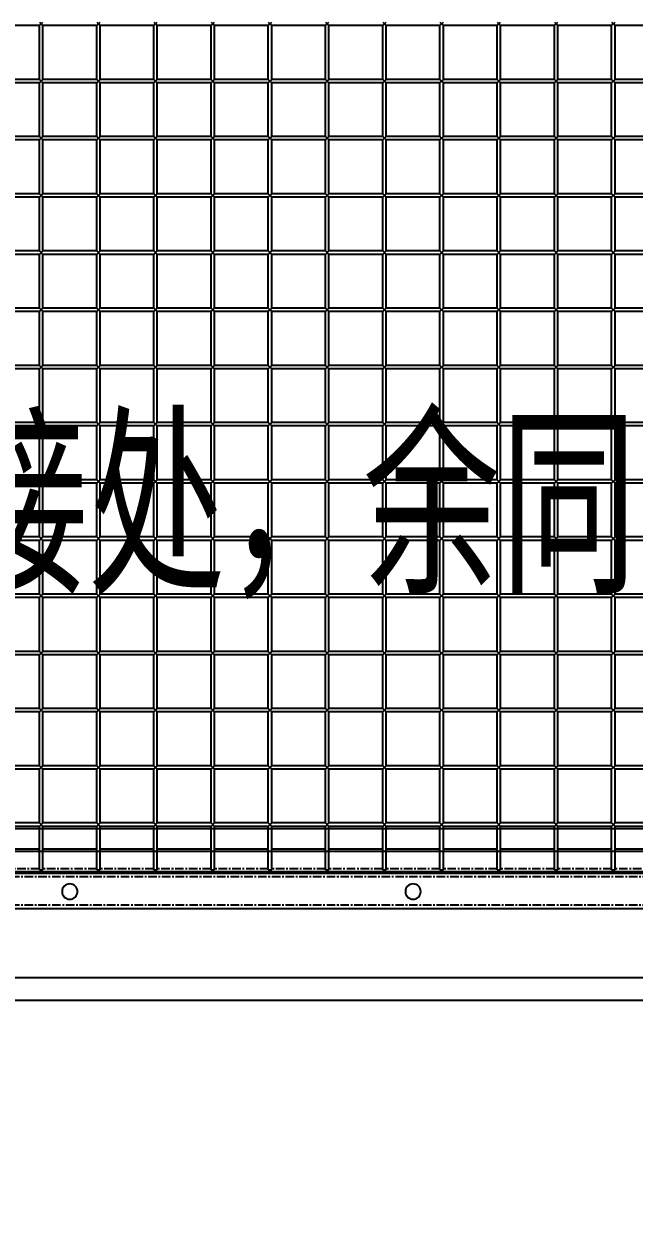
# Model space of a CAD drawing. Header units: millimetres. Extents: x -198529 to 244266, y -64 to 158464.
# Drawn here: x -171499 to -170966, y 106631 to 107674 of the extents above; entities that cross this region are included whole.
import ezdxf
from ezdxf.enums import TextEntityAlignment as Align

# ---------------------------------------------------------------- set-up
doc = ezdxf.new("R2010")
doc.units = ezdxf.units.MM
doc.linetypes.add('CENTER', pattern=[12, 7.5, -1.5, 1.5, -1.5])
for name, color, linetype in [('0-DCC', 30, 'Continuous'), ('0-DCC-STRUC', 180, 'Continuous'), ('0-DCC-STRUC-T', 4, 'Continuous'), ('COIL-BANK', 8, 'Continuous')]:
    doc.layers.add(name, color=color, linetype=linetype)
doc.styles.add('DIM_FONT', font='SIMPLEX', dxfattribs={"width": 0.7, "bigfont": 'GBCBIG'})
doc.styles.add('EDRI-COM', font='tssdeng.shx', dxfattribs={"width": 0.8, "bigfont": 'hztxt.shx'})
doc.dimstyles.new('DIM-1', dxfattribs={"dimtxt": 150, "dimasz": 100, "dimexe": 100, "dimexo": 100, "dimgap": 100, "dimtad": 1, "dimdec": 0, "dimzin": 12, "dimdsep": 46, "dimtxsty": 'DIM_FONT', "dimblk": 'ARCHTICK', "dimcen": 2.5, "dimclrd": 256, "dimclre": 256, "dimclrt": 256, "dimadec": 0, "dimazin": 3, "dimtfac": 1, "dimtdec": 0, "dimtix": 1, "dimtmove": 2, "dimatfit": 3, "dimfxl": 1, "dimlwd": -1, "dimlwe": -1, "dimarcsym": 0})

# ---------------------------------------------------------------- blocks, each defined once
blk = doc.blocks.new('_ArchTick')
at = {"color": 0, "linetype": 'ByBlock', "const_width": 0.4}
blk.add_lwpolyline([(-0.5, -0.5), (0.5, 0.5)], dxfattribs=at)
blk = doc.blocks.new('*D205')
at = {"layer": '0-DCC-STRUC-T', "transparency": 16777216}
for p, q in [((-173645.8, 106720), (-173645.8, 104829)), ((-166445.8, 106720), (-166445.8, 104829)), ((-173645.8, 104929), (-166445.8, 104929))]:
    blk.add_line(p, q, dxfattribs=at)
at = {"layer": 'Defpoints', "color": 0, "transparency": 16777216}
for p in [(-173645.8, 106820), (-166445.8, 106820), (-166445.8, 104929)]:
    blk.add_point(p, dxfattribs=at)
at = {"layer": '0-DCC-STRUC-T', "transparency": 16777216, "xscale": 100, "yscale": 100, "zscale": 100, "rotation": 180}
blk.add_blockref('_ArchTick', (-173645.8, 104929), dxfattribs=at)
at = {"layer": '0-DCC-STRUC-T', "transparency": 16777216, "xscale": 100, "yscale": 100, "zscale": 100}
blk.add_blockref('_ArchTick', (-166445.8, 104929), dxfattribs=at)
at = {"layer": '0-DCC-STRUC-T', "transparency": 16777216, "insert": (-170045.8, 105104), "char_height": 150, "attachment_point": 5, "style": 'DIM_FONT'}
blk.add_mtext('7200', dxfattribs=at)
blk = doc.blocks.new('*D222')
at = {"layer": '0-DCC-STRUC-T', "transparency": 16777216}
for p, q in [((-173645.8, 106720), (-173645.8, 105389)), ((-170045.5, 106720), (-170045.5, 105389)), ((-170045.5, 105489), (-173645.8, 105489))]:
    blk.add_line(p, q, dxfattribs=at)
at = {"layer": 'Defpoints', "color": 0, "transparency": 16777216}
for p in [(-173645.8, 106820), (-170045.5, 106820), (-173645.8, 105489)]:
    blk.add_point(p, dxfattribs=at)
at = {"layer": '0-DCC-STRUC-T', "transparency": 16777216, "xscale": 100, "yscale": 100, "zscale": 100, "rotation": 180}
blk.add_blockref('_ArchTick', (-173645.8, 105489), dxfattribs=at)
at = {"layer": '0-DCC-STRUC-T', "transparency": 16777216, "xscale": 100, "yscale": 100, "zscale": 100}
blk.add_blockref('_ArchTick', (-170045.5, 105489), dxfattribs=at)
at = {"layer": '0-DCC-STRUC-T', "transparency": 16777216, "insert": (-171845.7, 105664), "char_height": 150, "attachment_point": 5, "style": 'DIM_FONT'}
blk.add_mtext('3600', dxfattribs=at)
blk = doc.blocks.new('DCC2850x1800(右)')
at = {"color": 0, "linetype": 'Continuous'}
for p, q in [((63792.5, -73703.5), (63789.5, -73706.5)), ((63792.5, -73706.5), (63789.5, -73703.5)), ((63842.5, -73703.5), (63839.5, -73706.5)), ((63842.5, -73706.5), (63839.5, -73703.5)), ((63892.5, -73703.5), (63889.5, -73706.5)), ((63892.5, -73706.5), (63889.5, -73703.5)), ((63942.5, -73703.5), (63939.5, -73706.5)), ((63942.5, -73706.5), (63939.5, -73703.5)), ((63992.5, -73703.5), (63989.5, -73706.5)), ((63992.5, -73706.5), (63989.5, -73703.5)), ((64042.5, -73703.5), (64039.5, -73706.5)), ((64042.5, -73706.5), (64039.5, -73703.5)), ((64092.5, -73703.5), (64089.5, -73706.5)), ((64092.5, -73706.5), (64089.5, -73703.5)), ((64142.5, -73703.5), (64139.5, -73706.5)), ((64142.5, -73706.5), (64139.5, -73703.5)), ((64192.5, -73703.5), (64189.5, -73706.5)), ((64192.5, -73706.5), (64189.5, -73703.5)), ((64242.5, -73703.5), (64239.5, -73706.5)), ((64242.5, -73706.5), (64239.5, -73703.5)), ((64292.5, -73703.5), (64289.5, -73706.5)), ((64292.5, -73706.5), (64289.5, -73703.5)), ((63742.5, -73706.5), (63789.5, -73706.5)), ((63789.5, -73753.5), (63789.5, -73706.5)), ((63792.5, -73706.5), (63839.5, -73706.5)), ((63792.5, -73753.5), (63792.5, -73706.5)), ((63839.5, -73753.5), (63839.5, -73706.5)), ((63842.5, -73706.5), (63889.5, -73706.5)), ((63842.5, -73753.5), (63842.5, -73706.5)), ((63889.5, -73753.5), (63889.5, -73706.5)), ((63892.5, -73706.5), (63939.5, -73706.5)), ((63892.5, -73753.5), (63892.5, -73706.5)), ((63939.5, -73753.5), (63939.5, -73706.5)), ((63942.5, -73706.5), (63989.5, -73706.5)), ((63942.5, -73753.5), (63942.5, -73706.5)), ((63989.5, -73753.5), (63989.5, -73706.5)), ((63992.5, -73706.5), (64039.5, -73706.5)), ((63992.5, -73753.5), (63992.5, -73706.5)), ((64039.5, -73753.5), (64039.5, -73706.5)), ((64042.5, -73706.5), (64089.5, -73706.5)), ((64042.5, -73753.5), (64042.5, -73706.5)), ((64089.5, -73753.5), (64089.5, -73706.5)), ((64092.5, -73706.5), (64139.5, -73706.5)), ((64092.5, -73753.5), (64092.5, -73706.5)), ((64139.5, -73753.5), (64139.5, -73706.5)), ((64142.5, -73706.5), (64189.5, -73706.5)), ((64142.5, -73753.5), (64142.5, -73706.5)), ((64189.5, -73753.5), (64189.5, -73706.5)), ((64192.5, -73706.5), (64239.5, -73706.5)), ((64192.5, -73753.5), (64192.5, -73706.5)), ((64239.5, -73753.5), (64239.5, -73706.5)), ((64242.5, -73706.5), (64289.5, -73706.5)), ((64242.5, -73753.5), (64242.5, -73706.5)), ((64289.5, -73753.5), (64289.5, -73706.5)), ((64292.5, -73753.5), (64292.5, -73706.5)), ((64292.5, -73706.5), (64339.5, -73706.5)), ((63742.5, -73753.5), (63789.5, -73753.5)), ((63742.5, -73756.5), (63789.5, -73756.5)), ((63792.5, -73753.5), (63789.5, -73756.5)), ((63792.5, -73756.5), (63789.5, -73753.5)), ((63789.5, -73803.5), (63789.5, -73756.5)), ((63792.5, -73753.5), (63839.5, -73753.5)), ((63792.5, -73756.5), (63839.5, -73756.5)), ((63792.5, -73803.5), (63792.5, -73756.5)), ((63842.5, -73753.5), (63839.5, -73756.5)), ((63842.5, -73756.5), (63839.5, -73753.5)), ((63839.5, -73803.5), (63839.5, -73756.5)), ((63842.5, -73753.5), (63889.5, -73753.5)), ((63842.5, -73756.5), (63889.5, -73756.5)), ((63842.5, -73803.5), (63842.5, -73756.5)), ((63892.5, -73753.5), (63889.5, -73756.5)), ((63892.5, -73756.5), (63889.5, -73753.5)), ((63889.5, -73803.5), (63889.5, -73756.5)), ((63892.5, -73753.5), (63939.5, -73753.5)), ((63892.5, -73756.5), (63939.5, -73756.5)), ((63892.5, -73803.5), (63892.5, -73756.5)), ((63942.5, -73753.5), (63939.5, -73756.5)), ((63942.5, -73756.5), (63939.5, -73753.5)), ((63939.5, -73803.5), (63939.5, -73756.5)), ((63942.5, -73753.5), (63989.5, -73753.5)), ((63942.5, -73756.5), (63989.5, -73756.5)), ((63942.5, -73803.5), (63942.5, -73756.5)), ((63992.5, -73753.5), (63989.5, -73756.5)), ((63992.5, -73756.5), (63989.5, -73753.5)), ((63989.5, -73803.5), (63989.5, -73756.5)), ((63992.5, -73753.5), (64039.5, -73753.5)), ((63992.5, -73756.5), (64039.5, -73756.5)), ((63992.5, -73803.5), (63992.5, -73756.5)), ((64042.5, -73753.5), (64039.5, -73756.5)), ((64042.5, -73756.5), (64039.5, -73753.5)), ((64039.5, -73803.5), (64039.5, -73756.5)), ((64042.5, -73753.5), (64089.5, -73753.5)), ((64042.5, -73756.5), (64089.5, -73756.5)), ((64042.5, -73803.5), (64042.5, -73756.5)), ((64092.5, -73753.5), (64089.5, -73756.5)), ((64092.5, -73756.5), (64089.5, -73753.5)), ((64089.5, -73803.5), (64089.5, -73756.5)), ((64092.5, -73753.5), (64139.5, -73753.5)), ((64092.5, -73756.5), (64139.5, -73756.5)), ((64092.5, -73803.5), (64092.5, -73756.5)), ((64142.5, -73753.5), (64139.5, -73756.5)), ((64142.5, -73756.5), (64139.5, -73753.5)), ((64139.5, -73803.5), (64139.5, -73756.5)), ((64142.5, -73753.5), (64189.5, -73753.5)), ((64142.5, -73756.5), (64189.5, -73756.5)), ((64142.5, -73803.5), (64142.5, -73756.5)), ((64192.5, -73753.5), (64189.5, -73756.5)), ((64192.5, -73756.5), (64189.5, -73753.5)), ((64189.5, -73803.5), (64189.5, -73756.5)), ((64192.5, -73753.5), (64239.5, -73753.5)), ((64192.5, -73756.5), (64239.5, -73756.5)), ((64192.5, -73803.5), (64192.5, -73756.5)), ((64242.5, -73753.5), (64239.5, -73756.5)), ((64242.5, -73756.5), (64239.5, -73753.5)), ((64239.5, -73803.5), (64239.5, -73756.5)), ((64242.5, -73753.5), (64289.5, -73753.5)), ((64242.5, -73756.5), (64289.5, -73756.5)), ((64242.5, -73803.5), (64242.5, -73756.5)), ((64292.5, -73753.5), (64289.5, -73756.5)), ((64292.5, -73756.5), (64289.5, -73753.5)), ((64289.5, -73803.5), (64289.5, -73756.5)), ((64292.5, -73753.5), (64339.5, -73753.5)), ((64292.5, -73756.5), (64339.5, -73756.5)), ((64292.5, -73803.5), (64292.5, -73756.5)), ((63742.5, -73803.5), (63789.5, -73803.5)), ((63742.5, -73806.5), (63789.5, -73806.5)), ((63792.5, -73803.5), (63789.5, -73806.5)), ((63792.5, -73806.5), (63789.5, -73803.5)), ((63789.5, -73853.5), (63789.5, -73806.5)), ((63792.5, -73803.5), (63839.5, -73803.5)), ((63792.5, -73806.5), (63839.5, -73806.5)), ((63792.5, -73853.5), (63792.5, -73806.5)), ((63842.5, -73803.5), (63839.5, -73806.5)), ((63842.5, -73806.5), (63839.5, -73803.5)), ((63839.5, -73853.5), (63839.5, -73806.5)), ((63842.5, -73803.5), (63889.5, -73803.5)), ((63842.5, -73806.5), (63889.5, -73806.5)), ((63842.5, -73853.5), (63842.5, -73806.5)), ((63892.5, -73803.5), (63889.5, -73806.5)), ((63892.5, -73806.5), (63889.5, -73803.5)), ((63889.5, -73853.5), (63889.5, -73806.5)), ((63892.5, -73803.5), (63939.5, -73803.5)), ((63892.5, -73806.5), (63939.5, -73806.5)), ((63892.5, -73853.5), (63892.5, -73806.5)), ((63942.5, -73803.5), (63939.5, -73806.5)), ((63942.5, -73806.5), (63939.5, -73803.5)), ((63939.5, -73853.5), (63939.5, -73806.5)), ((63942.5, -73803.5), (63989.5, -73803.5)), ((63942.5, -73806.5), (63989.5, -73806.5)), ((63942.5, -73853.5), (63942.5, -73806.5)), ((63992.5, -73803.5), (63989.5, -73806.5)), ((63992.5, -73806.5), (63989.5, -73803.5)), ((63989.5, -73853.5), (63989.5, -73806.5)), ((63992.5, -73803.5), (64039.5, -73803.5)), ((63992.5, -73806.5), (64039.5, -73806.5)), ((63992.5, -73853.5), (63992.5, -73806.5)), ((64042.5, -73803.5), (64039.5, -73806.5)), ((64042.5, -73806.5), (64039.5, -73803.5)), ((64039.5, -73853.5), (64039.5, -73806.5)), ((64042.5, -73803.5), (64089.5, -73803.5)), ((64042.5, -73806.5), (64089.5, -73806.5)), ((64042.5, -73853.5), (64042.5, -73806.5)), ((64092.5, -73803.5), (64089.5, -73806.5)), ((64092.5, -73806.5), (64089.5, -73803.5)), ((64089.5, -73853.5), (64089.5, -73806.5)), ((64092.5, -73803.5), (64139.5, -73803.5)), ((64092.5, -73806.5), (64139.5, -73806.5)), ((64092.5, -73853.5), (64092.5, -73806.5)), ((64142.5, -73803.5), (64139.5, -73806.5)), ((64142.5, -73806.5), (64139.5, -73803.5)), ((64139.5, -73853.5), (64139.5, -73806.5)), ((64142.5, -73803.5), (64189.5, -73803.5)), ((64142.5, -73806.5), (64189.5, -73806.5)), ((64142.5, -73853.5), (64142.5, -73806.5)), ((64192.5, -73803.5), (64189.5, -73806.5)), ((64192.5, -73806.5), (64189.5, -73803.5)), ((64189.5, -73853.5), (64189.5, -73806.5)), ((64192.5, -73803.5), (64239.5, -73803.5)), ((64192.5, -73806.5), (64239.5, -73806.5)), ((64192.5, -73853.5), (64192.5, -73806.5)), ((64242.5, -73803.5), (64239.5, -73806.5)), ((64242.5, -73806.5), (64239.5, -73803.5)), ((64239.5, -73853.5), (64239.5, -73806.5)), ((64242.5, -73803.5), (64289.5, -73803.5)), ((64242.5, -73806.5), (64289.5, -73806.5)), ((64242.5, -73853.5), (64242.5, -73806.5)), ((64292.5, -73803.5), (64289.5, -73806.5)), ((64292.5, -73806.5), (64289.5, -73803.5)), ((64289.5, -73853.5), (64289.5, -73806.5)), ((64292.5, -73803.5), (64339.5, -73803.5)), ((64292.5, -73806.5), (64339.5, -73806.5)), ((64292.5, -73853.5), (64292.5, -73806.5)), ((63742.5, -73853.5), (63789.5, -73853.5)), ((63742.5, -73856.5), (63789.5, -73856.5)), ((63792.5, -73853.5), (63789.5, -73856.5)), ((63792.5, -73856.5), (63789.5, -73853.5)), ((63789.5, -73903.5), (63789.5, -73856.5)), ((63792.5, -73853.5), (63839.5, -73853.5)), ((63792.5, -73856.5), (63839.5, -73856.5)), ((63792.5, -73903.5), (63792.5, -73856.5)), ((63842.5, -73853.5), (63839.5, -73856.5)), ((63842.5, -73856.5), (63839.5, -73853.5)), ((63839.5, -73903.5), (63839.5, -73856.5)), ((63842.5, -73853.5), (63889.5, -73853.5)), ((63842.5, -73856.5), (63889.5, -73856.5)), ((63842.5, -73903.5), (63842.5, -73856.5)), ((63892.5, -73853.5), (63889.5, -73856.5)), ((63892.5, -73856.5), (63889.5, -73853.5)), ((63889.5, -73903.5), (63889.5, -73856.5)), ((63892.5, -73853.5), (63939.5, -73853.5)), ((63892.5, -73856.5), (63939.5, -73856.5)), ((63892.5, -73903.5), (63892.5, -73856.5)), ((63942.5, -73853.5), (63939.5, -73856.5)), ((63942.5, -73856.5), (63939.5, -73853.5)), ((63939.5, -73903.5), (63939.5, -73856.5)), ((63942.5, -73853.5), (63989.5, -73853.5)), ((63942.5, -73856.5), (63989.5, -73856.5)), ((63942.5, -73903.5), (63942.5, -73856.5)), ((63992.5, -73853.5), (63989.5, -73856.5)), ((63992.5, -73856.5), (63989.5, -73853.5)), ((63989.5, -73903.5), (63989.5, -73856.5)), ((63992.5, -73853.5), (64039.5, -73853.5)), ((63992.5, -73856.5), (64039.5, -73856.5)), ((63992.5, -73903.5), (63992.5, -73856.5)), ((64042.5, -73853.5), (64039.5, -73856.5)), ((64042.5, -73856.5), (64039.5, -73853.5)), ((64039.5, -73903.5), (64039.5, -73856.5)), ((64042.5, -73853.5), (64089.5, -73853.5)), ((64042.5, -73856.5), (64089.5, -73856.5)), ((64042.5, -73903.5), (64042.5, -73856.5)), ((64092.5, -73853.5), (64089.5, -73856.5)), ((64092.5, -73856.5), (64089.5, -73853.5)), ((64089.5, -73903.5), (64089.5, -73856.5)), ((64092.5, -73853.5), (64139.5, -73853.5)), ((64092.5, -73856.5), (64139.5, -73856.5)), ((64092.5, -73903.5), (64092.5, -73856.5)), ((64142.5, -73853.5), (64139.5, -73856.5)), ((64142.5, -73856.5), (64139.5, -73853.5)), ((64139.5, -73903.5), (64139.5, -73856.5)), ((64142.5, -73853.5), (64189.5, -73853.5)), ((64142.5, -73856.5), (64189.5, -73856.5)), ((64142.5, -73903.5), (64142.5, -73856.5)), ((64192.5, -73853.5), (64189.5, -73856.5)), ((64192.5, -73856.5), (64189.5, -73853.5)), ((64189.5, -73903.5), (64189.5, -73856.5)), ((64192.5, -73853.5), (64239.5, -73853.5)), ((64192.5, -73856.5), (64239.5, -73856.5)), ((64192.5, -73903.5), (64192.5, -73856.5)), ((64242.5, -73853.5), (64239.5, -73856.5)), ((64242.5, -73856.5), (64239.5, -73853.5)), ((64239.5, -73903.5), (64239.5, -73856.5)), ((64242.5, -73853.5), (64289.5, -73853.5)), ((64242.5, -73856.5), (64289.5, -73856.5)), ((64242.5, -73903.5), (64242.5, -73856.5)), ((64292.5, -73853.5), (64289.5, -73856.5)), ((64292.5, -73856.5), (64289.5, -73853.5)), ((64289.5, -73903.5), (64289.5, -73856.5)), ((64292.5, -73853.5), (64339.5, -73853.5)), ((64292.5, -73856.5), (64339.5, -73856.5)), ((64292.5, -73903.5), (64292.5, -73856.5)), ((63742.5, -73903.5), (63789.5, -73903.5)), ((63792.5, -73903.5), (63789.5, -73906.5)), ((63792.5, -73906.5), (63789.5, -73903.5)), ((63792.5, -73903.5), (63839.5, -73903.5)), ((63842.5, -73903.5), (63839.5, -73906.5)), ((63842.5, -73906.5), (63839.5, -73903.5)), ((63842.5, -73903.5), (63889.5, -73903.5)), ((63892.5, -73903.5), (63889.5, -73906.5)), ((63892.5, -73906.5), (63889.5, -73903.5)), ((63892.5, -73903.5), (63939.5, -73903.5)), ((63942.5, -73903.5), (63939.5, -73906.5)), ((63942.5, -73906.5), (63939.5, -73903.5)), ((63942.5, -73903.5), (63989.5, -73903.5)), ((63992.5, -73903.5), (63989.5, -73906.5)), ((63992.5, -73906.5), (63989.5, -73903.5)), ((63992.5, -73903.5), (64039.5, -73903.5)), ((64042.5, -73903.5), (64039.5, -73906.5)), ((64042.5, -73906.5), (64039.5, -73903.5)), ((64042.5, -73903.5), (64089.5, -73903.5)), ((64092.5, -73903.5), (64089.5, -73906.5)), ((64092.5, -73906.5), (64089.5, -73903.5)), ((64092.5, -73903.5), (64139.5, -73903.5)), ((64142.5, -73903.5), (64139.5, -73906.5)), ((64142.5, -73906.5), (64139.5, -73903.5)), ((64142.5, -73903.5), (64189.5, -73903.5)), ((64192.5, -73903.5), (64189.5, -73906.5)), ((64192.5, -73906.5), (64189.5, -73903.5)), ((64192.5, -73903.5), (64239.5, -73903.5)), ((64242.5, -73903.5), (64239.5, -73906.5)), ((64242.5, -73906.5), (64239.5, -73903.5)), ((64242.5, -73903.5), (64289.5, -73903.5)), ((64292.5, -73903.5), (64289.5, -73906.5)), ((64292.5, -73906.5), (64289.5, -73903.5)), ((64292.5, -73903.5), (64339.5, -73903.5)), ((63742.5, -73906.5), (63789.5, -73906.5)), ((63789.5, -73953.5), (63789.5, -73906.5)), ((63792.5, -73906.5), (63839.5, -73906.5)), ((63792.5, -73953.5), (63792.5, -73906.5)), ((63839.5, -73953.5), (63839.5, -73906.5)), ((63842.5, -73906.5), (63889.5, -73906.5)), ((63842.5, -73953.5), (63842.5, -73906.5)), ((63889.5, -73953.5), (63889.5, -73906.5)), ((63892.5, -73906.5), (63939.5, -73906.5)), ((63892.5, -73953.5), (63892.5, -73906.5)), ((63939.5, -73953.5), (63939.5, -73906.5)), ((63942.5, -73906.5), (63989.5, -73906.5)), ((63942.5, -73953.5), (63942.5, -73906.5)), ((63989.5, -73953.5), (63989.5, -73906.5)), ((63992.5, -73906.5), (64039.5, -73906.5)), ((63992.5, -73953.5), (63992.5, -73906.5)), ((64039.5, -73953.5), (64039.5, -73906.5)), ((64042.5, -73906.5), (64089.5, -73906.5)), ((64042.5, -73953.5), (64042.5, -73906.5)), ((64089.5, -73953.5), (64089.5, -73906.5)), ((64092.5, -73906.5), (64139.5, -73906.5)), ((64092.5, -73953.5), (64092.5, -73906.5)), ((64139.5, -73953.5), (64139.5, -73906.5)), ((64142.5, -73906.5), (64189.5, -73906.5)), ((64142.5, -73953.5), (64142.5, -73906.5)), ((64189.5, -73953.5), (64189.5, -73906.5)), ((64192.5, -73906.5), (64239.5, -73906.5)), ((64192.5, -73953.5), (64192.5, -73906.5)), ((64239.5, -73953.5), (64239.5, -73906.5)), ((64242.5, -73906.5), (64289.5, -73906.5)), ((64242.5, -73953.5), (64242.5, -73906.5)), ((64289.5, -73953.5), (64289.5, -73906.5)), ((64292.5, -73906.5), (64339.5, -73906.5)), ((64292.5, -73953.5), (64292.5, -73906.5)), ((63742.5, -73953.5), (63789.5, -73953.5)), ((63792.5, -73953.5), (63789.5, -73956.5)), ((63792.5, -73956.5), (63789.5, -73953.5)), ((63792.5, -73953.5), (63839.5, -73953.5)), ((63842.5, -73953.5), (63839.5, -73956.5)), ((63842.5, -73956.5), (63839.5, -73953.5)), ((63842.5, -73953.5), (63889.5, -73953.5)), ((63892.5, -73953.5), (63889.5, -73956.5)), ((63892.5, -73956.5), (63889.5, -73953.5)), ((63892.5, -73953.5), (63939.5, -73953.5)), ((63942.5, -73953.5), (63939.5, -73956.5)), ((63942.5, -73956.5), (63939.5, -73953.5)), ((63942.5, -73953.5), (63989.5, -73953.5)), ((63992.5, -73953.5), (63989.5, -73956.5)), ((63992.5, -73956.5), (63989.5, -73953.5)), ((63992.5, -73953.5), (64039.5, -73953.5)), ((64042.5, -73953.5), (64039.5, -73956.5)), ((64042.5, -73956.5), (64039.5, -73953.5)), ((64042.5, -73953.5), (64089.5, -73953.5)), ((64092.5, -73953.5), (64089.5, -73956.5)), ((64092.5, -73956.5), (64089.5, -73953.5)), ((64092.5, -73953.5), (64139.5, -73953.5)), ((64142.5, -73953.5), (64139.5, -73956.5)), ((64142.5, -73956.5), (64139.5, -73953.5)), ((64142.5, -73953.5), (64189.5, -73953.5)), ((64192.5, -73953.5), (64189.5, -73956.5)), ((64192.5, -73956.5), (64189.5, -73953.5)), ((64192.5, -73953.5), (64239.5, -73953.5)), ((64242.5, -73953.5), (64239.5, -73956.5)), ((64242.5, -73956.5), (64239.5, -73953.5)), ((64242.5, -73953.5), (64289.5, -73953.5)), ((64292.5, -73953.5), (64289.5, -73956.5)), ((64292.5, -73956.5), (64289.5, -73953.5)), ((64292.5, -73953.5), (64339.5, -73953.5)), ((63742.5, -73956.5), (63789.5, -73956.5)), ((63789.5, -74003.5), (63789.5, -73956.5)), ((63792.5, -73956.5), (63839.5, -73956.5)), ((63792.5, -74003.5), (63792.5, -73956.5)), ((63839.5, -74003.5), (63839.5, -73956.5)), ((63842.5, -73956.5), (63889.5, -73956.5)), ((63842.5, -74003.5), (63842.5, -73956.5)), ((63889.5, -74003.5), (63889.5, -73956.5)), ((63892.5, -73956.5), (63939.5, -73956.5)), ((63892.5, -74003.5), (63892.5, -73956.5)), ((63939.5, -74003.5), (63939.5, -73956.5)), ((63942.5, -73956.5), (63989.5, -73956.5)), ((63942.5, -74003.5), (63942.5, -73956.5)), ((63989.5, -74003.5), (63989.5, -73956.5)), ((63992.5, -73956.5), (64039.5, -73956.5)), ((63992.5, -74003.5), (63992.5, -73956.5)), ((64039.5, -74003.5), (64039.5, -73956.5)), ((64042.5, -73956.5), (64089.5, -73956.5)), ((64042.5, -74003.5), (64042.5, -73956.5)), ((64089.5, -74003.5), (64089.5, -73956.5)), ((64092.5, -73956.5), (64139.5, -73956.5)), ((64092.5, -74003.5), (64092.5, -73956.5)), ((64139.5, -74003.5), (64139.5, -73956.5)), ((64142.5, -73956.5), (64189.5, -73956.5)), ((64142.5, -74003.5), (64142.5, -73956.5)), ((64189.5, -74003.5), (64189.5, -73956.5)), ((64192.5, -73956.5), (64239.5, -73956.5)), ((64192.5, -74003.5), (64192.5, -73956.5)), ((64239.5, -74003.5), (64239.5, -73956.5)), ((64242.5, -73956.5), (64289.5, -73956.5)), ((64242.5, -74003.5), (64242.5, -73956.5)), ((64289.5, -74003.5), (64289.5, -73956.5)), ((64292.5, -73956.5), (64339.5, -73956.5)), ((64292.5, -74003.5), (64292.5, -73956.5)), ((63742.5, -74003.5), (63789.5, -74003.5)), ((63742.5, -74006.5), (63789.5, -74006.5)), ((63792.5, -74003.5), (63789.5, -74006.5)), ((63792.5, -74006.5), (63789.5, -74003.5)), ((63789.5, -74053.5), (63789.5, -74006.5)), ((63792.5, -74003.5), (63839.5, -74003.5)), ((63792.5, -74006.5), (63839.5, -74006.5)), ((63792.5, -74053.5), (63792.5, -74006.5)), ((63842.5, -74003.5), (63839.5, -74006.5)), ((63842.5, -74006.5), (63839.5, -74003.5)), ((63839.5, -74053.5), (63839.5, -74006.5)), ((63842.5, -74003.5), (63889.5, -74003.5)), ((63842.5, -74006.5), (63889.5, -74006.5)), ((63842.5, -74053.5), (63842.5, -74006.5)), ((63892.5, -74003.5), (63889.5, -74006.5)), ((63892.5, -74006.5), (63889.5, -74003.5)), ((63889.5, -74053.5), (63889.5, -74006.5)), ((63892.5, -74003.5), (63939.5, -74003.5)), ((63892.5, -74006.5), (63939.5, -74006.5)), ((63892.5, -74053.5), (63892.5, -74006.5)), ((63942.5, -74003.5), (63939.5, -74006.5)), ((63942.5, -74006.5), (63939.5, -74003.5)), ((63939.5, -74053.5), (63939.5, -74006.5)), ((63942.5, -74003.5), (63989.5, -74003.5)), ((63942.5, -74006.5), (63989.5, -74006.5)), ((63942.5, -74053.5), (63942.5, -74006.5)), ((63992.5, -74003.5), (63989.5, -74006.5)), ((63992.5, -74006.5), (63989.5, -74003.5)), ((63989.5, -74053.5), (63989.5, -74006.5)), ((63992.5, -74003.5), (64039.5, -74003.5)), ((63992.5, -74006.5), (64039.5, -74006.5)), ((63992.5, -74053.5), (63992.5, -74006.5)), ((64042.5, -74003.5), (64039.5, -74006.5)), ((64042.5, -74006.5), (64039.5, -74003.5)), ((64039.5, -74053.5), (64039.5, -74006.5)), ((64042.5, -74003.5), (64089.5, -74003.5)), ((64042.5, -74006.5), (64089.5, -74006.5)), ((64042.5, -74053.5), (64042.5, -74006.5)), ((64092.5, -74003.5), (64089.5, -74006.5)), ((64092.5, -74006.5), (64089.5, -74003.5)), ((64089.5, -74053.5), (64089.5, -74006.5)), ((64092.5, -74003.5), (64139.5, -74003.5)), ((64092.5, -74006.5), (64139.5, -74006.5)), ((64092.5, -74053.5), (64092.5, -74006.5)), ((64142.5, -74003.5), (64139.5, -74006.5)), ((64142.5, -74006.5), (64139.5, -74003.5)), ((64139.5, -74053.5), (64139.5, -74006.5)), ((64142.5, -74003.5), (64189.5, -74003.5)), ((64142.5, -74006.5), (64189.5, -74006.5)), ((64142.5, -74053.5), (64142.5, -74006.5)), ((64192.5, -74003.5), (64189.5, -74006.5)), ((64192.5, -74006.5), (64189.5, -74003.5)), ((64189.5, -74053.5), (64189.5, -74006.5)), ((64192.5, -74003.5), (64239.5, -74003.5)), ((64192.5, -74006.5), (64239.5, -74006.5)), ((64192.5, -74053.5), (64192.5, -74006.5)), ((64242.5, -74003.5), (64239.5, -74006.5)), ((64242.5, -74006.5), (64239.5, -74003.5)), ((64239.5, -74053.5), (64239.5, -74006.5)), ((64242.5, -74003.5), (64289.5, -74003.5)), ((64242.5, -74006.5), (64289.5, -74006.5)), ((64242.5, -74053.5), (64242.5, -74006.5)), ((64292.5, -74003.5), (64289.5, -74006.5)), ((64292.5, -74006.5), (64289.5, -74003.5)), ((64289.5, -74053.5), (64289.5, -74006.5)), ((64292.5, -74003.5), (64339.5, -74003.5)), ((64292.5, -74006.5), (64339.5, -74006.5)), ((64292.5, -74053.5), (64292.5, -74006.5)), ((63742.5, -74053.5), (63789.5, -74053.5)), ((63742.5, -74056.5), (63789.5, -74056.5)), ((63792.5, -74053.5), (63789.5, -74056.5)), ((63792.5, -74056.5), (63789.5, -74053.5)), ((63789.5, -74103.5), (63789.5, -74056.5)), ((63792.5, -74053.5), (63839.5, -74053.5)), ((63792.5, -74056.5), (63839.5, -74056.5)), ((63792.5, -74103.5), (63792.5, -74056.5)), ((63842.5, -74053.5), (63839.5, -74056.5)), ((63842.5, -74056.5), (63839.5, -74053.5)), ((63839.5, -74103.5), (63839.5, -74056.5)), ((63842.5, -74053.5), (63889.5, -74053.5)), ((63842.5, -74056.5), (63889.5, -74056.5)), ((63842.5, -74103.5), (63842.5, -74056.5)), ((63892.5, -74053.5), (63889.5, -74056.5)), ((63892.5, -74056.5), (63889.5, -74053.5)), ((63889.5, -74103.5), (63889.5, -74056.5)), ((63892.5, -74053.5), (63939.5, -74053.5)), ((63892.5, -74056.5), (63939.5, -74056.5)), ((63892.5, -74103.5), (63892.5, -74056.5)), ((63942.5, -74053.5), (63939.5, -74056.5)), ((63942.5, -74056.5), (63939.5, -74053.5)), ((63939.5, -74103.5), (63939.5, -74056.5)), ((63942.5, -74053.5), (63989.5, -74053.5)), ((63942.5, -74056.5), (63989.5, -74056.5)), ((63942.5, -74103.5), (63942.5, -74056.5)), ((63992.5, -74053.5), (63989.5, -74056.5)), ((63992.5, -74056.5), (63989.5, -74053.5)), ((63989.5, -74103.5), (63989.5, -74056.5)), ((63992.5, -74053.5), (64039.5, -74053.5)), ((63992.5, -74056.5), (64039.5, -74056.5)), ((63992.5, -74103.5), (63992.5, -74056.5)), ((64042.5, -74053.5), (64039.5, -74056.5)), ((64042.5, -74056.5), (64039.5, -74053.5)), ((64039.5, -74103.5), (64039.5, -74056.5)), ((64042.5, -74053.5), (64089.5, -74053.5)), ((64042.5, -74056.5), (64089.5, -74056.5)), ((64042.5, -74103.5), (64042.5, -74056.5)), ((64092.5, -74053.5), (64089.5, -74056.5)), ((64092.5, -74056.5), (64089.5, -74053.5)), ((64089.5, -74103.5), (64089.5, -74056.5)), ((64092.5, -74053.5), (64139.5, -74053.5)), ((64092.5, -74056.5), (64139.5, -74056.5)), ((64092.5, -74103.5), (64092.5, -74056.5)), ((64142.5, -74053.5), (64139.5, -74056.5)), ((64142.5, -74056.5), (64139.5, -74053.5)), ((64139.5, -74103.5), (64139.5, -74056.5)), ((64142.5, -74053.5), (64189.5, -74053.5)), ((64142.5, -74056.5), (64189.5, -74056.5)), ((64142.5, -74103.5), (64142.5, -74056.5)), ((64192.5, -74053.5), (64189.5, -74056.5)), ((64192.5, -74056.5), (64189.5, -74053.5)), ((64189.5, -74103.5), (64189.5, -74056.5)), ((64192.5, -74053.5), (64239.5, -74053.5)), ((64192.5, -74056.5), (64239.5, -74056.5)), ((64192.5, -74103.5), (64192.5, -74056.5)), ((64242.5, -74053.5), (64239.5, -74056.5)), ((64242.5, -74056.5), (64239.5, -74053.5)), ((64239.5, -74103.5), (64239.5, -74056.5)), ((64242.5, -74053.5), (64289.5, -74053.5)), ((64242.5, -74056.5), (64289.5, -74056.5)), ((64242.5, -74103.5), (64242.5, -74056.5)), ((64292.5, -74053.5), (64289.5, -74056.5)), ((64292.5, -74056.5), (64289.5, -74053.5)), ((64289.5, -74103.5), (64289.5, -74056.5)), ((64292.5, -74053.5), (64339.5, -74053.5)), ((64292.5, -74056.5), (64339.5, -74056.5)), ((64292.5, -74103.5), (64292.5, -74056.5)), ((63742.5, -74103.5), (63789.5, -74103.5)), ((63742.5, -74106.5), (63789.5, -74106.5)), ((63792.5, -74103.5), (63789.5, -74106.5)), ((63792.5, -74106.5), (63789.5, -74103.5)), ((63789.5, -74153.5), (63789.5, -74106.5)), ((63792.5, -74103.5), (63839.5, -74103.5)), ((63792.5, -74106.5), (63839.5, -74106.5)), ((63792.5, -74153.5), (63792.5, -74106.5)), ((63842.5, -74103.5), (63839.5, -74106.5)), ((63842.5, -74106.5), (63839.5, -74103.5)), ((63839.5, -74153.5), (63839.5, -74106.5)), ((63842.5, -74103.5), (63889.5, -74103.5)), ((63842.5, -74106.5), (63889.5, -74106.5)), ((63842.5, -74153.5), (63842.5, -74106.5)), ((63892.5, -74103.5), (63889.5, -74106.5)), ((63892.5, -74106.5), (63889.5, -74103.5)), ((63889.5, -74153.5), (63889.5, -74106.5)), ((63892.5, -74103.5), (63939.5, -74103.5)), ((63892.5, -74106.5), (63939.5, -74106.5)), ((63892.5, -74153.5), (63892.5, -74106.5)), ((63942.5, -74103.5), (63939.5, -74106.5)), ((63942.5, -74106.5), (63939.5, -74103.5)), ((63939.5, -74153.5), (63939.5, -74106.5)), ((63942.5, -74103.5), (63989.5, -74103.5)), ((63942.5, -74106.5), (63989.5, -74106.5)), ((63942.5, -74153.5), (63942.5, -74106.5)), ((63992.5, -74103.5), (63989.5, -74106.5)), ((63992.5, -74106.5), (63989.5, -74103.5)), ((63989.5, -74153.5), (63989.5, -74106.5)), ((63992.5, -74103.5), (64039.5, -74103.5)), ((63992.5, -74106.5), (64039.5, -74106.5)), ((63992.5, -74153.5), (63992.5, -74106.5)), ((64042.5, -74103.5), (64039.5, -74106.5)), ((64042.5, -74106.5), (64039.5, -74103.5)), ((64039.5, -74153.5), (64039.5, -74106.5)), ((64042.5, -74103.5), (64089.5, -74103.5)), ((64042.5, -74106.5), (64089.5, -74106.5)), ((64042.5, -74153.5), (64042.5, -74106.5)), ((64092.5, -74103.5), (64089.5, -74106.5)), ((64092.5, -74106.5), (64089.5, -74103.5)), ((64089.5, -74153.5), (64089.5, -74106.5)), ((64092.5, -74103.5), (64139.5, -74103.5)), ((64092.5, -74106.5), (64139.5, -74106.5)), ((64092.5, -74153.5), (64092.5, -74106.5)), ((64142.5, -74103.5), (64139.5, -74106.5)), ((64142.5, -74106.5), (64139.5, -74103.5)), ((64139.5, -74153.5), (64139.5, -74106.5)), ((64142.5, -74103.5), (64189.5, -74103.5)), ((64142.5, -74106.5), (64189.5, -74106.5)), ((64142.5, -74153.5), (64142.5, -74106.5)), ((64192.5, -74103.5), (64189.5, -74106.5)), ((64192.5, -74106.5), (64189.5, -74103.5)), ((64189.5, -74153.5), (64189.5, -74106.5)), ((64192.5, -74103.5), (64239.5, -74103.5)), ((64192.5, -74106.5), (64239.5, -74106.5)), ((64192.5, -74153.5), (64192.5, -74106.5)), ((64242.5, -74103.5), (64239.5, -74106.5)), ((64242.5, -74106.5), (64239.5, -74103.5)), ((64239.5, -74153.5), (64239.5, -74106.5)), ((64242.5, -74103.5), (64289.5, -74103.5)), ((64242.5, -74106.5), (64289.5, -74106.5)), ((64242.5, -74153.5), (64242.5, -74106.5)), ((64292.5, -74103.5), (64289.5, -74106.5)), ((64292.5, -74106.5), (64289.5, -74103.5)), ((64289.5, -74153.5), (64289.5, -74106.5)), ((64292.5, -74103.5), (64339.5, -74103.5)), ((64292.5, -74106.5), (64339.5, -74106.5)), ((64292.5, -74153.5), (64292.5, -74106.5)), ((63742.5, -74153.5), (63789.5, -74153.5)), ((63792.5, -74153.5), (63789.5, -74156.5)), ((63792.5, -74156.5), (63789.5, -74153.5)), ((63792.5, -74153.5), (63839.5, -74153.5)), ((63842.5, -74153.5), (63839.5, -74156.5)), ((63842.5, -74156.5), (63839.5, -74153.5)), ((63842.5, -74153.5), (63889.5, -74153.5)), ((63892.5, -74153.5), (63889.5, -74156.5)), ((63892.5, -74156.5), (63889.5, -74153.5)), ((63892.5, -74153.5), (63939.5, -74153.5)), ((63942.5, -74153.5), (63939.5, -74156.5)), ((63942.5, -74156.5), (63939.5, -74153.5)), ((63942.5, -74153.5), (63989.5, -74153.5)), ((63992.5, -74153.5), (63989.5, -74156.5)), ((63992.5, -74156.5), (63989.5, -74153.5)), ((63992.5, -74153.5), (64039.5, -74153.5)), ((64042.5, -74153.5), (64039.5, -74156.5)), ((64042.5, -74156.5), (64039.5, -74153.5)), ((64042.5, -74153.5), (64089.5, -74153.5)), ((64092.5, -74153.5), (64089.5, -74156.5)), ((64092.5, -74156.5), (64089.5, -74153.5)), ((64092.5, -74153.5), (64139.5, -74153.5)), ((64142.5, -74153.5), (64139.5, -74156.5)), ((64142.5, -74156.5), (64139.5, -74153.5)), ((64142.5, -74153.5), (64189.5, -74153.5)), ((64192.5, -74153.5), (64189.5, -74156.5)), ((64192.5, -74156.5), (64189.5, -74153.5)), ((64192.5, -74153.5), (64239.5, -74153.5)), ((64242.5, -74153.5), (64239.5, -74156.5)), ((64242.5, -74156.5), (64239.5, -74153.5)), ((64242.5, -74153.5), (64289.5, -74153.5)), ((64292.5, -74153.5), (64289.5, -74156.5)), ((64292.5, -74156.5), (64289.5, -74153.5)), ((64292.5, -74153.5), (64339.5, -74153.5)), ((63742.5, -74156.5), (63789.5, -74156.5)), ((63789.5, -74203.5), (63789.5, -74156.5)), ((63792.5, -74156.5), (63839.5, -74156.5)), ((63792.5, -74203.5), (63792.5, -74156.5)), ((63839.5, -74203.5), (63839.5, -74156.5)), ((63842.5, -74156.5), (63889.5, -74156.5)), ((63842.5, -74203.5), (63842.5, -74156.5)), ((63889.5, -74203.5), (63889.5, -74156.5)), ((63892.5, -74156.5), (63939.5, -74156.5)), ((63892.5, -74203.5), (63892.5, -74156.5)), ((63939.5, -74203.5), (63939.5, -74156.5)), ((63942.5, -74156.5), (63989.5, -74156.5)), ((63942.5, -74203.5), (63942.5, -74156.5)), ((63989.5, -74203.5), (63989.5, -74156.5)), ((63992.5, -74156.5), (64039.5, -74156.5)), ((63992.5, -74203.5), (63992.5, -74156.5)), ((64039.5, -74203.5), (64039.5, -74156.5)), ((64042.5, -74156.5), (64089.5, -74156.5)), ((64042.5, -74203.5), (64042.5, -74156.5)), ((64089.5, -74203.5), (64089.5, -74156.5)), ((64092.5, -74156.5), (64139.5, -74156.5)), ((64092.5, -74203.5), (64092.5, -74156.5)), ((64139.5, -74203.5), (64139.5, -74156.5)), ((64142.5, -74156.5), (64189.5, -74156.5)), ((64142.5, -74203.5), (64142.5, -74156.5)), ((64189.5, -74203.5), (64189.5, -74156.5)), ((64192.5, -74156.5), (64239.5, -74156.5)), ((64192.5, -74203.5), (64192.5, -74156.5)), ((64239.5, -74203.5), (64239.5, -74156.5)), ((64242.5, -74156.5), (64289.5, -74156.5)), ((64242.5, -74203.5), (64242.5, -74156.5)), ((64289.5, -74203.5), (64289.5, -74156.5)), ((64292.5, -74156.5), (64339.5, -74156.5)), ((64292.5, -74203.5), (64292.5, -74156.5)), ((63742.5, -74203.5), (63789.5, -74203.5)), ((63792.5, -74203.5), (63789.5, -74206.5)), ((63792.5, -74206.5), (63789.5, -74203.5)), ((63792.5, -74203.5), (63839.5, -74203.5)), ((63842.5, -74203.5), (63839.5, -74206.5)), ((63842.5, -74206.5), (63839.5, -74203.5)), ((63842.5, -74203.5), (63889.5, -74203.5)), ((63892.5, -74203.5), (63889.5, -74206.5)), ((63892.5, -74206.5), (63889.5, -74203.5)), ((63892.5, -74203.5), (63939.5, -74203.5)), ((63942.5, -74203.5), (63939.5, -74206.5)), ((63942.5, -74206.5), (63939.5, -74203.5)), ((63942.5, -74203.5), (63989.5, -74203.5)), ((63992.5, -74203.5), (63989.5, -74206.5)), ((63992.5, -74206.5), (63989.5, -74203.5)), ((63992.5, -74203.5), (64039.5, -74203.5)), ((64042.5, -74203.5), (64039.5, -74206.5)), ((64042.5, -74206.5), (64039.5, -74203.5)), ((64042.5, -74203.5), (64089.5, -74203.5)), ((64092.5, -74203.5), (64089.5, -74206.5)), ((64092.5, -74206.5), (64089.5, -74203.5)), ((64092.5, -74203.5), (64139.5, -74203.5)), ((64142.5, -74203.5), (64139.5, -74206.5)), ((64142.5, -74206.5), (64139.5, -74203.5)), ((64142.5, -74203.5), (64189.5, -74203.5)), ((64192.5, -74203.5), (64189.5, -74206.5)), ((64192.5, -74206.5), (64189.5, -74203.5)), ((64192.5, -74203.5), (64239.5, -74203.5)), ((64242.5, -74203.5), (64239.5, -74206.5)), ((64242.5, -74206.5), (64239.5, -74203.5)), ((64242.5, -74203.5), (64289.5, -74203.5)), ((64292.5, -74203.5), (64289.5, -74206.5)), ((64292.5, -74206.5), (64289.5, -74203.5)), ((64292.5, -74203.5), (64339.5, -74203.5)), ((63742.5, -74206.5), (63789.5, -74206.5)), ((63789.5, -74253.5), (63789.5, -74206.5)), ((63792.5, -74206.5), (63839.5, -74206.5)), ((63792.5, -74253.5), (63792.5, -74206.5)), ((63839.5, -74253.5), (63839.5, -74206.5)), ((63842.5, -74206.5), (63889.5, -74206.5)), ((63842.5, -74253.5), (63842.5, -74206.5)), ((63889.5, -74253.5), (63889.5, -74206.5)), ((63892.5, -74206.5), (63939.5, -74206.5)), ((63892.5, -74253.5), (63892.5, -74206.5)), ((63939.5, -74253.5), (63939.5, -74206.5)), ((63942.5, -74206.5), (63989.5, -74206.5)), ((63942.5, -74253.5), (63942.5, -74206.5)), ((63989.5, -74253.5), (63989.5, -74206.5)), ((63992.5, -74206.5), (64039.5, -74206.5)), ((63992.5, -74253.5), (63992.5, -74206.5)), ((64039.5, -74253.5), (64039.5, -74206.5)), ((64042.5, -74206.5), (64089.5, -74206.5)), ((64042.5, -74253.5), (64042.5, -74206.5)), ((64089.5, -74253.5), (64089.5, -74206.5)), ((64092.5, -74206.5), (64139.5, -74206.5)), ((64092.5, -74253.5), (64092.5, -74206.5)), ((64139.5, -74253.5), (64139.5, -74206.5)), ((64142.5, -74206.5), (64189.5, -74206.5)), ((64142.5, -74253.5), (64142.5, -74206.5)), ((64189.5, -74253.5), (64189.5, -74206.5)), ((64192.5, -74206.5), (64239.5, -74206.5)), ((64192.5, -74253.5), (64192.5, -74206.5)), ((64239.5, -74253.5), (64239.5, -74206.5)), ((64242.5, -74206.5), (64289.5, -74206.5)), ((64242.5, -74253.5), (64242.5, -74206.5)), ((64289.5, -74253.5), (64289.5, -74206.5)), ((64292.5, -74206.5), (64339.5, -74206.5)), ((64292.5, -74253.5), (64292.5, -74206.5)), ((63742.5, -74253.5), (63789.5, -74253.5)), ((63742.5, -74256.5), (63789.5, -74256.5)), ((63792.5, -74253.5), (63789.5, -74256.5)), ((63792.5, -74256.5), (63789.5, -74253.5)), ((63789.5, -74303.5), (63789.5, -74256.5)), ((63792.5, -74253.5), (63839.5, -74253.5)), ((63792.5, -74256.5), (63839.5, -74256.5)), ((63792.5, -74303.5), (63792.5, -74256.5)), ((63842.5, -74253.5), (63839.5, -74256.5)), ((63842.5, -74256.5), (63839.5, -74253.5)), ((63839.5, -74303.5), (63839.5, -74256.5)), ((63842.5, -74253.5), (63889.5, -74253.5)), ((63842.5, -74256.5), (63889.5, -74256.5)), ((63842.5, -74303.5), (63842.5, -74256.5)), ((63892.5, -74253.5), (63889.5, -74256.5)), ((63892.5, -74256.5), (63889.5, -74253.5)), ((63889.5, -74303.5), (63889.5, -74256.5)), ((63892.5, -74253.5), (63939.5, -74253.5)), ((63892.5, -74256.5), (63939.5, -74256.5)), ((63892.5, -74303.5), (63892.5, -74256.5)), ((63942.5, -74253.5), (63939.5, -74256.5)), ((63942.5, -74256.5), (63939.5, -74253.5)), ((63939.5, -74303.5), (63939.5, -74256.5)), ((63942.5, -74253.5), (63989.5, -74253.5)), ((63942.5, -74256.5), (63989.5, -74256.5)), ((63942.5, -74303.5), (63942.5, -74256.5)), ((63992.5, -74253.5), (63989.5, -74256.5)), ((63992.5, -74256.5), (63989.5, -74253.5)), ((63989.5, -74303.5), (63989.5, -74256.5)), ((63992.5, -74253.5), (64039.5, -74253.5)), ((63992.5, -74256.5), (64039.5, -74256.5)), ((63992.5, -74303.5), (63992.5, -74256.5)), ((64042.5, -74253.5), (64039.5, -74256.5)), ((64042.5, -74256.5), (64039.5, -74253.5)), ((64039.5, -74303.5), (64039.5, -74256.5)), ((64042.5, -74253.5), (64089.5, -74253.5)), ((64042.5, -74256.5), (64089.5, -74256.5)), ((64042.5, -74303.5), (64042.5, -74256.5)), ((64092.5, -74253.5), (64089.5, -74256.5)), ((64092.5, -74256.5), (64089.5, -74253.5)), ((64089.5, -74303.5), (64089.5, -74256.5)), ((64092.5, -74253.5), (64139.5, -74253.5)), ((64092.5, -74256.5), (64139.5, -74256.5)), ((64092.5, -74303.5), (64092.5, -74256.5)), ((64142.5, -74253.5), (64139.5, -74256.5)), ((64142.5, -74256.5), (64139.5, -74253.5)), ((64139.5, -74303.5), (64139.5, -74256.5)), ((64142.5, -74253.5), (64189.5, -74253.5)), ((64142.5, -74256.5), (64189.5, -74256.5)), ((64142.5, -74303.5), (64142.5, -74256.5)), ((64192.5, -74253.5), (64189.5, -74256.5)), ((64192.5, -74256.5), (64189.5, -74253.5)), ((64189.5, -74303.5), (64189.5, -74256.5)), ((64192.5, -74253.5), (64239.5, -74253.5)), ((64192.5, -74256.5), (64239.5, -74256.5)), ((64192.5, -74303.5), (64192.5, -74256.5)), ((64242.5, -74253.5), (64239.5, -74256.5)), ((64242.5, -74256.5), (64239.5, -74253.5)), ((64239.5, -74303.5), (64239.5, -74256.5)), ((64242.5, -74253.5), (64289.5, -74253.5)), ((64242.5, -74256.5), (64289.5, -74256.5)), ((64242.5, -74303.5), (64242.5, -74256.5)), ((64292.5, -74253.5), (64289.5, -74256.5)), ((64292.5, -74256.5), (64289.5, -74253.5)), ((64289.5, -74303.5), (64289.5, -74256.5)), ((64292.5, -74253.5), (64339.5, -74253.5)), ((64292.5, -74256.5), (64339.5, -74256.5)), ((64292.5, -74303.5), (64292.5, -74256.5)), ((63742.5, -74303.5), (63789.5, -74303.5)), ((63742.5, -74306.5), (63789.5, -74306.5)), ((63792.5, -74303.5), (63789.5, -74306.5)), ((63792.5, -74306.5), (63789.5, -74303.5)), ((63789.5, -74353.5), (63789.5, -74306.5)), ((63792.5, -74303.5), (63839.5, -74303.5)), ((63792.5, -74306.5), (63839.5, -74306.5)), ((63792.5, -74353.5), (63792.5, -74306.5)), ((63842.5, -74303.5), (63839.5, -74306.5)), ((63842.5, -74306.5), (63839.5, -74303.5)), ((63839.5, -74353.5), (63839.5, -74306.5)), ((63842.5, -74303.5), (63889.5, -74303.5)), ((63842.5, -74306.5), (63889.5, -74306.5)), ((63842.5, -74353.5), (63842.5, -74306.5)), ((63892.5, -74303.5), (63889.5, -74306.5)), ((63892.5, -74306.5), (63889.5, -74303.5)), ((63889.5, -74353.5), (63889.5, -74306.5)), ((63892.5, -74303.5), (63939.5, -74303.5)), ((63892.5, -74306.5), (63939.5, -74306.5)), ((63892.5, -74353.5), (63892.5, -74306.5)), ((63942.5, -74303.5), (63939.5, -74306.5)), ((63942.5, -74306.5), (63939.5, -74303.5)), ((63939.5, -74353.5), (63939.5, -74306.5)), ((63942.5, -74303.5), (63989.5, -74303.5)), ((63942.5, -74306.5), (63989.5, -74306.5)), ((63942.5, -74353.5), (63942.5, -74306.5)), ((63992.5, -74303.5), (63989.5, -74306.5)), ((63992.5, -74306.5), (63989.5, -74303.5)), ((63989.5, -74353.5), (63989.5, -74306.5)), ((63992.5, -74303.5), (64039.5, -74303.5)), ((63992.5, -74306.5), (64039.5, -74306.5)), ((63992.5, -74353.5), (63992.5, -74306.5)), ((64042.5, -74303.5), (64039.5, -74306.5)), ((64042.5, -74306.5), (64039.5, -74303.5)), ((64039.5, -74353.5), (64039.5, -74306.5)), ((64042.5, -74303.5), (64089.5, -74303.5)), ((64042.5, -74306.5), (64089.5, -74306.5)), ((64042.5, -74353.5), (64042.5, -74306.5)), ((64092.5, -74303.5), (64089.5, -74306.5)), ((64092.5, -74306.5), (64089.5, -74303.5)), ((64089.5, -74353.5), (64089.5, -74306.5)), ((64092.5, -74303.5), (64139.5, -74303.5)), ((64092.5, -74306.5), (64139.5, -74306.5)), ((64092.5, -74353.5), (64092.5, -74306.5)), ((64142.5, -74303.5), (64139.5, -74306.5)), ((64142.5, -74306.5), (64139.5, -74303.5)), ((64139.5, -74353.5), (64139.5, -74306.5)), ((64142.5, -74303.5), (64189.5, -74303.5)), ((64142.5, -74306.5), (64189.5, -74306.5)), ((64142.5, -74353.5), (64142.5, -74306.5)), ((64192.5, -74303.5), (64189.5, -74306.5)), ((64192.5, -74306.5), (64189.5, -74303.5)), ((64189.5, -74353.5), (64189.5, -74306.5)), ((64192.5, -74303.5), (64239.5, -74303.5)), ((64192.5, -74306.5), (64239.5, -74306.5)), ((64192.5, -74353.5), (64192.5, -74306.5)), ((64242.5, -74303.5), (64239.5, -74306.5)), ((64242.5, -74306.5), (64239.5, -74303.5)), ((64239.5, -74353.5), (64239.5, -74306.5)), ((64242.5, -74303.5), (64289.5, -74303.5)), ((64242.5, -74306.5), (64289.5, -74306.5)), ((64242.5, -74353.5), (64242.5, -74306.5)), ((64292.5, -74303.5), (64289.5, -74306.5)), ((64292.5, -74306.5), (64289.5, -74303.5)), ((64289.5, -74353.5), (64289.5, -74306.5)), ((64292.5, -74303.5), (64339.5, -74303.5)), ((64292.5, -74306.5), (64339.5, -74306.5)), ((64292.5, -74353.5), (64292.5, -74306.5)), ((63742.5, -74353.5), (63789.5, -74353.5)), ((63742.5, -74356.5), (63789.5, -74356.5)), ((63792.5, -74353.5), (63789.5, -74356.5)), ((63792.5, -74356.5), (63789.5, -74353.5)), ((63789.5, -74403.5), (63789.5, -74356.5)), ((63792.5, -74353.5), (63839.5, -74353.5)), ((63792.5, -74356.5), (63839.5, -74356.5)), ((63792.5, -74403.5), (63792.5, -74356.5)), ((63842.5, -74353.5), (63839.5, -74356.5)), ((63842.5, -74356.5), (63839.5, -74353.5)), ((63839.5, -74403.5), (63839.5, -74356.5)), ((63842.5, -74353.5), (63889.5, -74353.5)), ((63842.5, -74356.5), (63889.5, -74356.5)), ((63842.5, -74403.5), (63842.5, -74356.5)), ((63892.5, -74353.5), (63889.5, -74356.5)), ((63892.5, -74356.5), (63889.5, -74353.5)), ((63889.5, -74403.5), (63889.5, -74356.5)), ((63892.5, -74353.5), (63939.5, -74353.5)), ((63892.5, -74356.5), (63939.5, -74356.5)), ((63892.5, -74403.5), (63892.5, -74356.5)), ((63942.5, -74353.5), (63939.5, -74356.5)), ((63942.5, -74356.5), (63939.5, -74353.5)), ((63939.5, -74403.5), (63939.5, -74356.5)), ((63942.5, -74353.5), (63989.5, -74353.5)), ((63942.5, -74356.5), (63989.5, -74356.5)), ((63942.5, -74403.5), (63942.5, -74356.5)), ((63992.5, -74353.5), (63989.5, -74356.5)), ((63992.5, -74356.5), (63989.5, -74353.5)), ((63989.5, -74403.5), (63989.5, -74356.5)), ((63992.5, -74353.5), (64039.5, -74353.5)), ((63992.5, -74356.5), (64039.5, -74356.5)), ((63992.5, -74403.5), (63992.5, -74356.5)), ((64042.5, -74353.5), (64039.5, -74356.5)), ((64042.5, -74356.5), (64039.5, -74353.5)), ((64039.5, -74403.5), (64039.5, -74356.5)), ((64042.5, -74353.5), (64089.5, -74353.5)), ((64042.5, -74356.5), (64089.5, -74356.5)), ((64042.5, -74403.5), (64042.5, -74356.5)), ((64092.5, -74353.5), (64089.5, -74356.5)), ((64092.5, -74356.5), (64089.5, -74353.5)), ((64089.5, -74403.5), (64089.5, -74356.5)), ((64092.5, -74353.5), (64139.5, -74353.5)), ((64092.5, -74356.5), (64139.5, -74356.5)), ((64092.5, -74403.5), (64092.5, -74356.5)), ((64142.5, -74353.5), (64139.5, -74356.5)), ((64142.5, -74356.5), (64139.5, -74353.5)), ((64139.5, -74403.5), (64139.5, -74356.5)), ((64142.5, -74353.5), (64189.5, -74353.5)), ((64142.5, -74356.5), (64189.5, -74356.5)), ((64142.5, -74403.5), (64142.5, -74356.5)), ((64192.5, -74353.5), (64189.5, -74356.5)), ((64192.5, -74356.5), (64189.5, -74353.5)), ((64189.5, -74403.5), (64189.5, -74356.5)), ((64192.5, -74353.5), (64239.5, -74353.5)), ((64192.5, -74356.5), (64239.5, -74356.5)), ((64192.5, -74403.5), (64192.5, -74356.5)), ((64242.5, -74353.5), (64239.5, -74356.5)), ((64242.5, -74356.5), (64239.5, -74353.5)), ((64239.5, -74403.5), (64239.5, -74356.5)), ((64242.5, -74353.5), (64289.5, -74353.5)), ((64242.5, -74356.5), (64289.5, -74356.5)), ((64242.5, -74403.5), (64242.5, -74356.5)), ((64292.5, -74353.5), (64289.5, -74356.5)), ((64292.5, -74356.5), (64289.5, -74353.5)), ((64289.5, -74403.5), (64289.5, -74356.5)), ((64292.5, -74353.5), (64339.5, -74353.5)), ((64292.5, -74356.5), (64339.5, -74356.5)), ((64292.5, -74403.5), (64292.5, -74356.5)), ((63742.5, -74403.5), (63789.5, -74403.5)), ((63792.5, -74403.5), (63789.5, -74406.5)), ((63792.5, -74406.5), (63789.5, -74403.5)), ((63792.5, -74403.5), (63839.5, -74403.5)), ((63842.5, -74403.5), (63839.5, -74406.5)), ((63842.5, -74406.5), (63839.5, -74403.5)), ((63842.5, -74403.5), (63889.5, -74403.5)), ((63892.5, -74403.5), (63889.5, -74406.5)), ((63892.5, -74406.5), (63889.5, -74403.5)), ((63892.5, -74403.5), (63939.5, -74403.5)), ((63942.5, -74403.5), (63939.5, -74406.5)), ((63942.5, -74406.5), (63939.5, -74403.5)), ((63942.5, -74403.5), (63989.5, -74403.5)), ((63992.5, -74403.5), (63989.5, -74406.5)), ((63992.5, -74406.5), (63989.5, -74403.5)), ((63992.5, -74403.5), (64039.5, -74403.5)), ((64042.5, -74403.5), (64039.5, -74406.5)), ((64042.5, -74406.5), (64039.5, -74403.5)), ((64042.5, -74403.5), (64089.5, -74403.5)), ((64092.5, -74403.5), (64089.5, -74406.5)), ((64092.5, -74406.5), (64089.5, -74403.5)), ((64092.5, -74403.5), (64139.5, -74403.5)), ((64142.5, -74403.5), (64139.5, -74406.5)), ((64142.5, -74406.5), (64139.5, -74403.5)), ((64142.5, -74403.5), (64189.5, -74403.5)), ((64192.5, -74403.5), (64189.5, -74406.5)), ((64192.5, -74406.5), (64189.5, -74403.5)), ((64192.5, -74403.5), (64239.5, -74403.5)), ((64242.5, -74403.5), (64239.5, -74406.5)), ((64242.5, -74406.5), (64239.5, -74403.5)), ((64242.5, -74403.5), (64289.5, -74403.5)), ((64292.5, -74403.5), (64289.5, -74406.5)), ((64292.5, -74406.5), (64289.5, -74403.5)), ((64292.5, -74403.5), (64339.5, -74403.5)), ((63742.5, -74406.5), (63789.5, -74406.5)), ((63789.5, -74444.6), (63789.5, -74406.5)), ((63792.5, -74406.5), (63839.5, -74406.5)), ((63792.5, -74444.6), (63792.5, -74406.5)), ((63839.5, -74444.6), (63839.5, -74406.5)), ((63842.5, -74406.5), (63889.5, -74406.5)), ((63842.5, -74444.6), (63842.5, -74406.5)), ((63889.5, -74444.6), (63889.5, -74406.5)), ((63892.5, -74406.5), (63939.5, -74406.5)), ((63892.5, -74444.6), (63892.5, -74406.5)), ((63939.5, -74444.6), (63939.5, -74406.5)), ((63942.5, -74406.5), (63989.5, -74406.5)), ((63942.5, -74444.6), (63942.5, -74406.5)), ((63989.5, -74444.6), (63989.5, -74406.5)), ((63992.5, -74406.5), (64039.5, -74406.5)), ((63992.5, -74444.6), (63992.5, -74406.5)), ((64039.5, -74444.6), (64039.5, -74406.5)), ((64042.5, -74406.5), (64089.5, -74406.5)), ((64042.5, -74444.6), (64042.5, -74406.5)), ((64089.5, -74444.6), (64089.5, -74406.5)), ((64092.5, -74406.5), (64139.5, -74406.5)), ((64092.5, -74444.6), (64092.5, -74406.5)), ((64139.5, -74444.6), (64139.5, -74406.5)), ((64142.5, -74406.5), (64189.5, -74406.5)), ((64142.5, -74444.6), (64142.5, -74406.5)), ((64189.5, -74444.6), (64189.5, -74406.5)), ((64192.5, -74406.5), (64239.5, -74406.5)), ((64192.5, -74444.6), (64192.5, -74406.5)), ((64239.5, -74444.6), (64239.5, -74406.5)), ((64242.5, -74406.5), (64289.5, -74406.5)), ((64242.5, -74444.6), (64242.5, -74406.5)), ((64289.5, -74444.6), (64289.5, -74406.5)), ((64292.5, -74406.5), (64339.5, -74406.5)), ((64292.5, -74444.6), (64292.5, -74406.5)), ((63789.5, -74426.1), (63742.5, -74426.1)), ((63839.5, -74426.1), (63792.5, -74426.1)), ((63889.5, -74426.1), (63842.5, -74426.1)), ((63939.5, -74426.1), (63892.5, -74426.1)), ((63989.5, -74426.1), (63942.5, -74426.1)), ((64039.5, -74426.1), (63992.5, -74426.1)), ((64089.5, -74426.1), (64042.5, -74426.1)), ((64139.5, -74426.1), (64092.5, -74426.1)), ((64189.5, -74426.1), (64142.5, -74426.1)), ((64239.5, -74426.1), (64192.5, -74426.1)), ((64289.5, -74426.1), (64242.5, -74426.1)), ((64339.5, -74426.1), (64292.5, -74426.1)), ((63792.5, -74444.6), (63789.5, -74444.6)), ((63842.5, -74444.6), (63839.5, -74444.6)), ((63892.5, -74444.6), (63889.5, -74444.6)), ((63942.5, -74444.6), (63939.5, -74444.6)), ((63992.5, -74444.6), (63989.5, -74444.6)), ((64042.5, -74444.6), (64039.5, -74444.6)), ((64092.5, -74444.6), (64089.5, -74444.6)), ((64142.5, -74444.6), (64139.5, -74444.6)), ((64192.5, -74444.6), (64189.5, -74444.6)), ((64242.5, -74444.6), (64239.5, -74444.6)), ((64292.5, -74444.6), (64289.5, -74444.6)), ((62966, -74446.1), (65616, -74446.1)), ((62966, -74447.6), (65613, -74447.6)), ((62966, -74478.5), (65614.5, -74478.5))]:
    blk.add_line(p, q, dxfattribs=at)
at = {"color": 0, "linetype": 'CENTER'}
for p, q in [((63742.5, -74443.6), (63789.5, -74443.6)), ((63792.5, -74443.6), (63839.5, -74443.6)), ((63842.5, -74443.6), (63889.5, -74443.6)), ((63892.5, -74443.6), (63939.5, -74443.6)), ((63942.5, -74443.6), (63989.5, -74443.6)), ((63992.5, -74443.6), (64039.5, -74443.6)), ((64042.5, -74443.6), (64089.5, -74443.6)), ((64092.5, -74443.6), (64139.5, -74443.6)), ((64142.5, -74443.6), (64189.5, -74443.6)), ((64192.5, -74443.6), (64239.5, -74443.6)), ((64242.5, -74443.6), (64289.5, -74443.6)), ((64292.5, -74443.6), (64339.5, -74443.6)), ((62966, -74450.6), (65614.5, -74450.6)), ((62966, -74475.5), (65614.5, -74475.5))]:
    blk.add_line(p, q, dxfattribs=at)
at = {"color": 0, "linetype": 'Continuous'}
for centre in [(63966, -74463.5), (63966, -74463.5), (64266, -74463.5)]:
    blk.add_circle(centre, 6.75, dxfattribs=at)

msp = doc.modelspace()

# ---------------------------------------------------------------- linework, layer by layer
at = {"layer": '0-DCC-STRUC'}
for points in [[(-172895.7, 106820), (-170145.8, 106820), (-170145.8, 106970), (-172895.7, 106970)], [(-172895.7, 106840), (-170145.8, 106840), (-170145.8, 106950), (-172895.7, 106950)]]:
    msp.add_lwpolyline(points, close=True, dxfattribs=at)
at = {"layer": 'COIL-BANK'}
msp.add_line((-177765.4, 106820), (-138929, 106820), dxfattribs=at)

# ---------------------------------------------------------------- block references
at = {"layer": '0-DCC', "xscale": -1}
msp.add_blockref('DCC2850x1800(右)', (-107192.8, 181378.5), dxfattribs=at)

# ---------------------------------------------------------------- texts
at = {"layer": '0-DCC-STRUC-T', "style": 'EDRI-COM', "width": 0.8}
msp.add_text('与方钢连接处，余同', height=150, dxfattribs=at).set_placement((-172042.7, 107250.4), align=Align.MIDDLE_LEFT)

# ---------------------------------------------------------------- dimensions: what is measured, and where the dimension line sits
at = {"layer": '0-DCC-STRUC-T'}
dim = msp.add_linear_dim(base=(-166445.8, 104929), p1=(-173645.8, 106820), p2=(-166445.8, 106820), dimstyle='DIM-1', dxfattribs=at)
dim.commit()
dim.dimension.update_dxf_attribs({"geometry": '*D205', "text_midpoint": (-170045.8, 105104)})
dim = msp.add_linear_dim(base=(-173645.8, 105489), p1=(-170045.5, 106820), p2=(-173645.8, 106820), angle=180, dimstyle='DIM-1', dxfattribs=at)
dim.commit()
dim.dimension.update_dxf_attribs({"geometry": '*D222', "text_midpoint": (-171845.7, 105664)})

doc.saveas('drawing.dxf')
